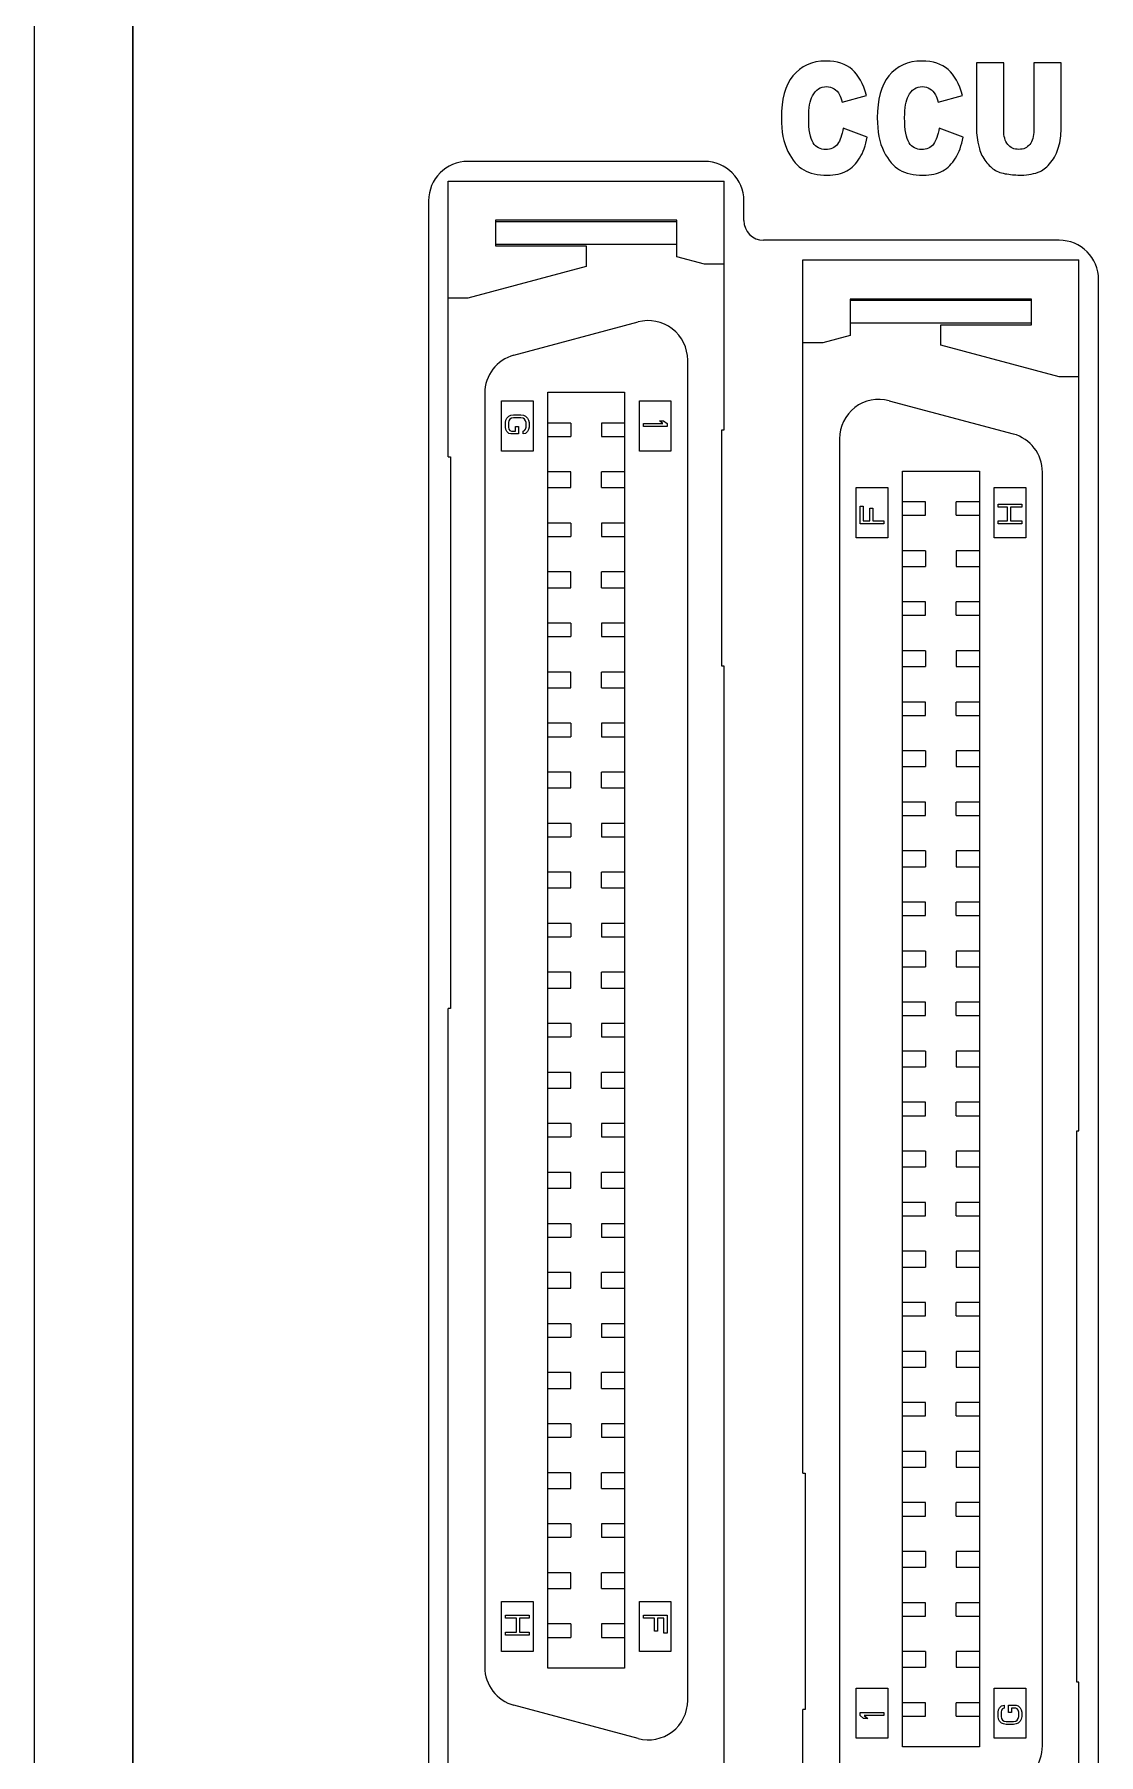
# Model space of a CAD drawing. Header units: inches. Extents: x 1 to 535, y 7 to 137.
# Drawn here: x 0.7 to 27.7, y 30.39 to 74.05 of the extents above; entities that cross this region are included whole.
import ezdxf

# ---------------------------------------------------------------- set-up
doc = ezdxf.new("R2010")
doc.units = ezdxf.units.IN
doc.header["$LTSCALE"] = 1.21
doc.header["$MEASUREMENT"] = 0
for name, color, linetype in [('BSE72G_4_002DXF_CONTINUOUS_LINE', 7, 'CONTINUOUS'), ('BSEJ712_4_00DXF_CONTINUOUS_LINE', 7, 'CONTINUOUS'), ('TE_1734101_5DXF_CONTINUOUS_LINE', 7, 'CONTINUOUS')]:
    doc.layers.add(name, color=color, linetype=linetype)

msp = doc.modelspace()

# ---------------------------------------------------------------- linework, layer by layer
at = {"layer": 'BSE72G_4_002DXF_CONTINUOUS_LINE', "color": 4, "linetype": 'Continuous'}
for p, q in [((24.605, 73.324), (24.605, 71.655)), ((25.295, 73.324), (24.605, 73.324)), ((25.295, 71.614), (25.295, 73.324)), ((26.061, 73.324), (26.061, 71.614)), ((26.751, 73.324), (26.061, 73.324)), ((26.751, 71.655), (26.751, 73.324)), ((21.2, 72.331), (21.812, 72.501)), ((23.634, 72.331), (24.246, 72.501)), ((21.833, 71.441), (21.226, 71.67)), ((24.267, 71.441), (23.66, 71.67))]:
    msp.add_line(p, q, dxfattribs=at)
at = {"layer": 'BSE72G_4_002DXF_CONTINUOUS_LINE', "color": 7, "linetype": 'Continuous'}
for p, q in [((17.703, 70.824), (11.703, 70.824)), ((10.703, 69.824), (10.703, 27.724)), ((18.703, 69.324), (18.703, 69.824)), ((26.703, 68.824), (19.203, 68.824)), ((27.703, 25.724), (27.703, 67.824))]:
    msp.add_line(p, q, dxfattribs=at)
for centre, radius, start, end in [((11.703, 69.824), 1, 90, 180), ((17.703, 69.824), 1, 0, 90), ((19.203, 69.324), 0.5, 180, 270), ((26.703, 67.824), 1, 0, 90)]:
    msp.add_arc(centre, radius, start, end, dxfattribs=at)
at = {"layer": 'BSE72G_4_002DXF_CONTINUOUS_LINE', "color": 4, "linetype": 'Continuous'}
for points in [[(20.786, 73.372), (20.426, 73.372), (20.146, 73.246), (19.949, 72.997)], [(21.451, 73.157), (21.289, 73.299), (21.067, 73.372), (20.786, 73.372)], [(23.22, 73.372), (22.86, 73.372), (22.58, 73.246), (22.383, 72.997)], [(23.885, 73.157), (23.723, 73.299), (23.501, 73.372), (23.22, 73.372)], [(19.949, 72.997), (19.752, 72.749), (19.654, 72.394), (19.654, 71.93)], [(21.812, 72.501), (21.732, 72.795), (21.613, 73.014), (21.451, 73.157)], [(22.383, 72.997), (22.186, 72.749), (22.088, 72.394), (22.088, 71.93)], [(24.246, 72.501), (24.166, 72.795), (24.047, 73.014), (23.885, 73.157)], [(20.348, 71.935), (20.348, 72.186), (20.378, 72.369), (20.442, 72.488)], [(20.442, 72.488), (20.525, 72.644), (20.646, 72.724), (20.803, 72.724)], [(20.803, 72.724), (20.872, 72.724), (20.934, 72.705), (20.991, 72.67)], [(20.991, 72.67), (21.046, 72.634), (21.093, 72.583), (21.132, 72.517)], [(21.132, 72.517), (21.156, 72.478), (21.179, 72.415), (21.2, 72.331)], [(22.782, 71.935), (22.782, 72.186), (22.812, 72.369), (22.876, 72.488)], [(22.876, 72.488), (22.959, 72.644), (23.08, 72.724), (23.237, 72.724)], [(23.237, 72.724), (23.306, 72.724), (23.369, 72.705), (23.425, 72.67)], [(23.425, 72.67), (23.48, 72.634), (23.527, 72.583), (23.566, 72.517)], [(23.566, 72.517), (23.59, 72.478), (23.613, 72.415), (23.634, 72.331)], [(19.654, 71.93), (19.654, 71.582), (19.709, 71.297), (19.822, 71.074)], [(20.46, 71.297), (20.384, 71.412), (20.348, 71.626), (20.348, 71.935)], [(21.226, 71.67), (21.196, 71.492), (21.145, 71.357), (21.078, 71.265)], [(22.088, 71.93), (22.088, 71.582), (22.143, 71.297), (22.256, 71.074)], [(22.894, 71.297), (22.818, 71.412), (22.782, 71.626), (22.782, 71.935)], [(23.66, 71.67), (23.63, 71.492), (23.579, 71.357), (23.513, 71.265)], [(24.605, 71.655), (24.605, 71.517), (24.626, 71.36), (24.669, 71.181)], [(25.396, 71.257), (25.329, 71.343), (25.295, 71.462), (25.295, 71.614)], [(26.061, 71.614), (26.061, 71.46), (26.026, 71.339), (25.958, 71.255)], [(26.689, 71.187), (26.73, 71.334), (26.751, 71.488), (26.751, 71.655)], [(20.779, 71.126), (20.641, 71.126), (20.536, 71.183), (20.46, 71.297)], [(21.078, 71.265), (21.011, 71.171), (20.91, 71.126), (20.779, 71.126)], [(21.64, 70.908), (21.727, 71.049), (21.792, 71.227), (21.833, 71.441)], [(23.213, 71.126), (23.075, 71.126), (22.97, 71.183), (22.894, 71.297)], [(23.513, 71.265), (23.445, 71.171), (23.344, 71.126), (23.213, 71.126)], [(24.074, 70.908), (24.162, 71.049), (24.226, 71.227), (24.267, 71.441)], [(24.669, 71.181), (24.695, 71.07), (24.744, 70.963), (24.816, 70.859)], [(25.679, 71.129), (25.558, 71.129), (25.463, 71.171), (25.396, 71.257)], [(25.958, 71.255), (25.891, 71.171), (25.798, 71.129), (25.679, 71.129)], [(26.495, 70.801), (26.583, 70.912), (26.648, 71.04), (26.689, 71.187)], [(19.822, 71.074), (19.934, 70.852), (20.067, 70.696), (20.221, 70.609)], [(21.313, 70.585), (21.443, 70.658), (21.552, 70.765), (21.64, 70.908)], [(22.256, 71.074), (22.368, 70.852), (22.501, 70.696), (22.655, 70.609)], [(23.747, 70.585), (23.877, 70.658), (23.986, 70.765), (24.074, 70.908)], [(24.816, 70.859), (24.887, 70.755), (24.967, 70.675), (25.054, 70.617)], [(26.218, 70.57), (26.314, 70.614), (26.406, 70.69), (26.495, 70.801)], [(20.221, 70.609), (20.375, 70.522), (20.574, 70.476), (20.818, 70.476)], [(20.818, 70.476), (21.018, 70.476), (21.184, 70.512), (21.313, 70.585)], [(22.655, 70.609), (22.809, 70.522), (23.008, 70.476), (23.252, 70.476)], [(23.252, 70.476), (23.453, 70.476), (23.618, 70.512), (23.747, 70.585)], [(25.054, 70.617), (25.139, 70.56), (25.248, 70.524), (25.376, 70.505)], [(25.376, 70.505), (25.505, 70.486), (25.624, 70.476), (25.734, 70.476)], [(25.734, 70.476), (25.922, 70.476), (26.084, 70.509), (26.218, 70.57)]]:
    msp.add_open_spline(points, degree=3, dxfattribs=at)
at = {"layer": 'BSEJ712_4_00DXF_CONTINUOUS_LINE', "color": 7, "linetype": 'Continuous'}
for p, q in [((0.703, 6.774), (0.703, 136.774)), ((3.203, 136.774), (3.203, 6.774)), ((3.203, 6.774), (3.203, 136.774))]:
    msp.add_line(p, q, dxfattribs=at)
at = {"layer": 'TE_1734101_5DXF_CONTINUOUS_LINE', "color": 7, "linetype": 'Continuous'}
for p, q in [((11.203, 63.324), (11.203, 70.324)), ((11.203, 70.324), (18.203, 70.324)), ((18.203, 64.014), (18.203, 70.324)), ((12.403, 69.329), (12.403, 68.679)), ((17.003, 69.329), (12.403, 69.329)), ((17.003, 69.29), (12.403, 69.29)), ((17.003, 68.404), (17.003, 69.329)), ((17.003, 68.718), (12.403, 68.718)), ((12.403, 68.679), (14.703, 68.679)), ((14.703, 68.679), (14.703, 68.157)), ((14.703, 68.157), (11.703, 67.353)), ((17.703, 68.216), (17.003, 68.404)), ((18.203, 68.216), (17.703, 68.216)), ((20.203, 37.534), (20.203, 68.324)), ((20.203, 68.324), (27.203, 68.324)), ((27.203, 46.224), (27.203, 68.324)), ((11.703, 67.353), (11.203, 67.353)), ((21.403, 67.329), (21.403, 66.404)), ((26.003, 67.329), (21.403, 67.329)), ((26.003, 67.29), (21.403, 67.29)), ((26.003, 66.679), (26.003, 67.329)), ((12.869, 65.906), (16.019, 66.75)), ((21.403, 66.404), (20.703, 66.216)), ((26.003, 66.718), (21.403, 66.718)), ((23.703, 66.157), (23.703, 66.679)), ((23.703, 66.679), (26.003, 66.679)), ((20.703, 66.216), (20.203, 66.216)), ((26.703, 65.353), (23.703, 66.157)), ((17.278, 31.764), (17.278, 65.784)), ((27.203, 65.353), (26.703, 65.353)), ((12.128, 64.94), (12.128, 32.608)), ((12.553, 63.474), (12.553, 64.744)), ((12.553, 64.744), (13.353, 64.744)), ((13.353, 64.744), (13.353, 63.474)), ((13.728, 32.584), (13.728, 64.964)), ((13.728, 64.964), (15.678, 64.964)), ((15.678, 64.964), (15.678, 32.584)), ((16.053, 63.474), (16.053, 64.744)), ((16.053, 64.744), (16.853, 64.744)), ((16.853, 64.744), (16.853, 63.474)), ((22.387, 64.75), (25.537, 63.906)), ((12.653, 64.194), (12.665, 64.256)), ((12.653, 64.081), (12.653, 64.194)), ((12.665, 64.256), (12.691, 64.306)), ((12.691, 64.306), (12.742, 64.356)), ((12.742, 64.244), (12.729, 64.194)), ((12.729, 64.194), (12.729, 64.081)), ((12.742, 64.356), (12.793, 64.381)), ((12.768, 64.281), (12.742, 64.244)), ((12.806, 64.306), (12.768, 64.281)), ((12.793, 64.381), (12.857, 64.394)), ((12.857, 64.319), (12.806, 64.306)), ((12.857, 64.394), (13.048, 64.394)), ((13.048, 64.319), (12.857, 64.319)), ((13.048, 64.394), (13.112, 64.381)), ((13.1, 64.306), (13.048, 64.319)), ((13.138, 64.281), (13.1, 64.306)), ((13.112, 64.381), (13.163, 64.356)), ((13.163, 64.244), (13.138, 64.281)), ((13.163, 64.356), (13.214, 64.306)), ((13.176, 64.194), (13.163, 64.244)), ((13.176, 64.081), (13.176, 64.194)), ((13.214, 64.306), (13.24, 64.256)), ((13.24, 64.256), (13.253, 64.194)), ((13.253, 64.194), (13.253, 64.081)), ((14.313, 64.184), (13.728, 64.184)), ((14.313, 64.184), (14.313, 63.844)), ((15.093, 64.184), (15.093, 63.844)), ((15.678, 64.184), (15.093, 64.184)), ((16.651, 64.169), (16.561, 64.244)), ((16.561, 64.244), (16.663, 64.244)), ((16.663, 64.244), (16.753, 64.169)), ((12.665, 64.019), (12.653, 64.081)), ((12.691, 63.969), (12.665, 64.019)), ((12.742, 63.919), (12.691, 63.969)), ((12.729, 64.081), (12.742, 64.031)), ((12.742, 64.031), (12.768, 63.994)), ((12.793, 63.906), (12.742, 63.919)), ((12.768, 63.994), (12.806, 63.981)), ((12.985, 63.906), (12.793, 63.906)), ((12.806, 63.981), (12.908, 63.981)), ((12.908, 63.981), (12.908, 64.094)), ((12.908, 64.094), (12.985, 64.094)), ((12.985, 64.094), (12.985, 63.906)), ((13.1, 63.981), (13.138, 63.994)), ((13.1, 63.906), (13.1, 63.981)), ((13.163, 63.919), (13.1, 63.906)), ((13.138, 63.994), (13.163, 64.031)), ((13.163, 64.031), (13.176, 64.081)), ((13.214, 63.969), (13.163, 63.919)), ((13.24, 64.019), (13.214, 63.969)), ((13.253, 64.081), (13.24, 64.019)), ((13.728, 63.844), (14.313, 63.844)), ((15.093, 63.844), (15.678, 63.844)), ((16.153, 64.094), (16.153, 64.169)), ((16.153, 64.169), (16.651, 64.169)), ((16.753, 64.094), (16.153, 64.094)), ((16.753, 64.169), (16.753, 64.094)), ((18.148, 58.014), (18.148, 64.014)), ((18.148, 64.014), (18.203, 64.014)), ((21.128, 63.784), (21.128, 29.764)), ((11.203, 63.324), (11.258, 63.324)), ((11.258, 63.324), (11.258, 49.324)), ((13.353, 63.474), (12.553, 63.474)), ((16.853, 63.474), (16.053, 63.474)), ((14.313, 62.944), (13.728, 62.944)), ((14.313, 62.544), (14.313, 62.944)), ((15.093, 62.544), (15.093, 62.944)), ((15.678, 62.944), (15.093, 62.944)), ((22.728, 30.584), (22.728, 62.964)), ((22.728, 62.964), (24.678, 62.964)), ((24.678, 62.964), (24.678, 30.584)), ((26.278, 30.608), (26.278, 62.94)), ((13.728, 62.544), (14.313, 62.544)), ((15.093, 62.544), (15.678, 62.544)), ((21.553, 61.274), (21.553, 62.544)), ((21.553, 62.544), (22.353, 62.544)), ((22.353, 62.544), (22.353, 61.274)), ((25.053, 61.274), (25.053, 62.544)), ((25.053, 62.544), (25.853, 62.544)), ((25.853, 62.544), (25.853, 61.274)), ((21.653, 61.624), (21.653, 62.074)), ((21.653, 62.074), (21.729, 62.074)), ((21.729, 62.074), (21.729, 61.699)), ((21.895, 61.699), (21.895, 62.024)), ((21.895, 62.024), (21.972, 62.024)), ((21.972, 62.024), (21.972, 61.699)), ((23.313, 62.184), (22.728, 62.184)), ((23.313, 61.844), (23.313, 62.184)), ((24.093, 61.844), (24.093, 62.184)), ((24.678, 62.184), (24.093, 62.184)), ((25.153, 62.049), (25.153, 62.124)), ((25.153, 62.124), (25.753, 62.124)), ((25.395, 62.049), (25.153, 62.049)), ((25.395, 61.699), (25.395, 62.049)), ((25.472, 62.049), (25.472, 61.699)), ((25.753, 62.049), (25.472, 62.049)), ((25.753, 62.124), (25.753, 62.049)), ((14.313, 61.644), (13.728, 61.644)), ((14.313, 61.644), (14.313, 61.304)), ((15.093, 61.644), (15.093, 61.304)), ((15.678, 61.644), (15.093, 61.644)), ((22.253, 61.624), (21.653, 61.624)), ((21.729, 61.699), (21.895, 61.699)), ((21.972, 61.699), (22.253, 61.699)), ((22.253, 61.699), (22.253, 61.624)), ((22.728, 61.844), (23.313, 61.844)), ((24.093, 61.844), (24.678, 61.844)), ((25.153, 61.624), (25.153, 61.699)), ((25.153, 61.699), (25.395, 61.699)), ((25.753, 61.624), (25.153, 61.624)), ((25.472, 61.699), (25.753, 61.699)), ((25.753, 61.699), (25.753, 61.624)), ((13.728, 61.304), (14.313, 61.304)), ((15.093, 61.304), (15.678, 61.304)), ((22.353, 61.274), (21.553, 61.274)), ((25.853, 61.274), (25.053, 61.274)), ((23.313, 60.944), (22.728, 60.944)), ((23.313, 60.944), (23.313, 60.544)), ((24.093, 60.944), (24.093, 60.544)), ((24.678, 60.944), (24.093, 60.944)), ((14.313, 60.404), (13.728, 60.404)), ((14.313, 60.004), (14.313, 60.404)), ((15.093, 60.004), (15.093, 60.404)), ((15.678, 60.404), (15.093, 60.404)), ((22.728, 60.544), (23.313, 60.544)), ((24.093, 60.544), (24.678, 60.544)), ((13.728, 60.004), (14.313, 60.004)), ((15.093, 60.004), (15.678, 60.004)), ((23.313, 59.644), (22.728, 59.644)), ((23.313, 59.304), (23.313, 59.644)), ((24.093, 59.304), (24.093, 59.644)), ((24.678, 59.644), (24.093, 59.644)), ((14.313, 59.104), (13.728, 59.104)), ((14.313, 59.104), (14.313, 58.764)), ((15.093, 59.104), (15.093, 58.764)), ((15.678, 59.104), (15.093, 59.104)), ((22.728, 59.304), (23.313, 59.304)), ((24.093, 59.304), (24.678, 59.304)), ((13.728, 58.764), (14.313, 58.764)), ((15.093, 58.764), (15.678, 58.764)), ((23.313, 58.404), (22.728, 58.404)), ((23.313, 58.404), (23.313, 58.004)), ((24.093, 58.404), (24.093, 58.004)), ((24.678, 58.404), (24.093, 58.404)), ((14.313, 57.864), (13.728, 57.864)), ((14.313, 57.464), (14.313, 57.864)), ((15.093, 57.464), (15.093, 57.864)), ((15.678, 57.864), (15.093, 57.864)), ((18.203, 58.014), (18.148, 58.014)), ((18.203, 27.224), (18.203, 58.014)), ((22.728, 58.004), (23.313, 58.004)), ((24.093, 58.004), (24.678, 58.004)), ((13.728, 57.464), (14.313, 57.464)), ((15.093, 57.464), (15.678, 57.464)), ((23.313, 57.104), (22.728, 57.104)), ((22.728, 56.764), (23.313, 56.764)), ((23.313, 56.764), (23.313, 57.104)), ((24.093, 56.764), (24.093, 57.104)), ((24.678, 57.104), (24.093, 57.104)), ((24.093, 56.764), (24.678, 56.764)), ((14.313, 56.564), (13.728, 56.564)), ((14.313, 56.564), (14.313, 56.224)), ((15.093, 56.564), (15.093, 56.224)), ((15.678, 56.564), (15.093, 56.564)), ((13.728, 56.224), (14.313, 56.224)), ((15.093, 56.224), (15.678, 56.224)), ((23.313, 55.864), (22.728, 55.864)), ((22.728, 55.464), (23.313, 55.464)), ((23.313, 55.864), (23.313, 55.464)), ((24.093, 55.864), (24.093, 55.464)), ((24.678, 55.864), (24.093, 55.864)), ((24.093, 55.464), (24.678, 55.464)), ((14.313, 55.324), (13.728, 55.324)), ((14.313, 54.924), (14.313, 55.324)), ((15.093, 54.924), (15.093, 55.324)), ((15.678, 55.324), (15.093, 55.324)), ((13.728, 54.924), (14.313, 54.924)), ((15.093, 54.924), (15.678, 54.924)), ((23.313, 54.564), (22.728, 54.564)), ((22.728, 54.224), (23.313, 54.224)), ((23.313, 54.224), (23.313, 54.564)), ((24.093, 54.224), (24.093, 54.564)), ((24.678, 54.564), (24.093, 54.564)), ((24.093, 54.224), (24.678, 54.224)), ((14.313, 54.024), (13.728, 54.024)), ((14.313, 54.024), (14.313, 53.684)), ((15.093, 54.024), (15.093, 53.684)), ((15.678, 54.024), (15.093, 54.024)), ((13.728, 53.684), (14.313, 53.684)), ((15.093, 53.684), (15.678, 53.684)), ((23.313, 53.324), (22.728, 53.324)), ((23.313, 53.324), (23.313, 52.924)), ((24.093, 53.324), (24.093, 52.924)), ((24.678, 53.324), (24.093, 53.324)), ((22.728, 52.924), (23.313, 52.924)), ((24.093, 52.924), (24.678, 52.924)), ((14.313, 52.784), (13.728, 52.784)), ((14.313, 52.384), (14.313, 52.784)), ((15.093, 52.384), (15.093, 52.784)), ((15.678, 52.784), (15.093, 52.784)), ((13.728, 52.384), (14.313, 52.384)), ((15.093, 52.384), (15.678, 52.384)), ((23.313, 52.024), (22.728, 52.024)), ((23.313, 51.684), (23.313, 52.024)), ((24.093, 51.684), (24.093, 52.024)), ((24.678, 52.024), (24.093, 52.024)), ((22.728, 51.684), (23.313, 51.684)), ((24.093, 51.684), (24.678, 51.684)), ((14.313, 51.484), (13.728, 51.484)), ((13.728, 51.144), (14.313, 51.144)), ((14.313, 51.484), (14.313, 51.144)), ((15.093, 51.484), (15.093, 51.144)), ((15.678, 51.484), (15.093, 51.484)), ((15.093, 51.144), (15.678, 51.144)), ((23.313, 50.784), (22.728, 50.784)), ((23.313, 50.784), (23.313, 50.384)), ((24.093, 50.784), (24.093, 50.384)), ((24.678, 50.784), (24.093, 50.784)), ((14.313, 50.244), (13.728, 50.244)), ((14.313, 49.844), (14.313, 50.244)), ((15.093, 49.844), (15.093, 50.244)), ((15.678, 50.244), (15.093, 50.244)), ((22.728, 50.384), (23.313, 50.384)), ((24.093, 50.384), (24.678, 50.384)), ((13.728, 49.844), (14.313, 49.844)), ((15.093, 49.844), (15.678, 49.844)), ((23.313, 49.484), (22.728, 49.484)), ((23.313, 49.144), (23.313, 49.484)), ((24.093, 49.144), (24.093, 49.484)), ((24.678, 49.484), (24.093, 49.484)), ((11.203, 27.224), (11.203, 49.324)), ((11.258, 49.324), (11.203, 49.324)), ((14.313, 48.944), (13.728, 48.944)), ((14.313, 48.944), (14.313, 48.604)), ((15.093, 48.944), (15.093, 48.604)), ((15.678, 48.944), (15.093, 48.944)), ((22.728, 49.144), (23.313, 49.144)), ((24.093, 49.144), (24.678, 49.144)), ((13.728, 48.604), (14.313, 48.604)), ((15.093, 48.604), (15.678, 48.604)), ((23.313, 48.244), (22.728, 48.244)), ((23.313, 48.244), (23.313, 47.844)), ((24.093, 48.244), (24.093, 47.844)), ((24.678, 48.244), (24.093, 48.244)), ((14.313, 47.704), (13.728, 47.704)), ((14.313, 47.304), (14.313, 47.704)), ((15.093, 47.304), (15.093, 47.704)), ((15.678, 47.704), (15.093, 47.704)), ((22.728, 47.844), (23.313, 47.844)), ((24.093, 47.844), (24.678, 47.844)), ((13.728, 47.304), (14.313, 47.304)), ((15.093, 47.304), (15.678, 47.304)), ((23.313, 46.944), (22.728, 46.944)), ((23.313, 46.604), (23.313, 46.944)), ((24.093, 46.604), (24.093, 46.944)), ((24.678, 46.944), (24.093, 46.944)), ((14.313, 46.404), (13.728, 46.404)), ((14.313, 46.404), (14.313, 46.064)), ((15.093, 46.404), (15.093, 46.064)), ((15.678, 46.404), (15.093, 46.404)), ((22.728, 46.604), (23.313, 46.604)), ((24.093, 46.604), (24.678, 46.604)), ((13.728, 46.064), (14.313, 46.064)), ((15.093, 46.064), (15.678, 46.064)), ((27.148, 32.224), (27.148, 46.224)), ((27.148, 46.224), (27.203, 46.224)), ((23.313, 45.704), (22.728, 45.704)), ((23.313, 45.704), (23.313, 45.304)), ((24.093, 45.704), (24.093, 45.304)), ((24.678, 45.704), (24.093, 45.704)), ((14.313, 45.164), (13.728, 45.164)), ((14.313, 44.764), (14.313, 45.164)), ((15.093, 44.764), (15.093, 45.164)), ((15.678, 45.164), (15.093, 45.164)), ((22.728, 45.304), (23.313, 45.304)), ((24.093, 45.304), (24.678, 45.304)), ((13.728, 44.764), (14.313, 44.764)), ((15.093, 44.764), (15.678, 44.764)), ((23.313, 44.404), (22.728, 44.404)), ((23.313, 44.064), (23.313, 44.404)), ((24.093, 44.064), (24.093, 44.404)), ((24.678, 44.404), (24.093, 44.404)), ((14.313, 43.864), (13.728, 43.864)), ((14.313, 43.864), (14.313, 43.524)), ((15.093, 43.864), (15.093, 43.524)), ((15.678, 43.864), (15.093, 43.864)), ((22.728, 44.064), (23.313, 44.064)), ((24.093, 44.064), (24.678, 44.064)), ((13.728, 43.524), (14.313, 43.524)), ((15.093, 43.524), (15.678, 43.524)), ((23.313, 43.164), (22.728, 43.164)), ((23.313, 43.164), (23.313, 42.764)), ((24.093, 43.164), (24.093, 42.764)), ((24.678, 43.164), (24.093, 43.164)), ((14.313, 42.624), (13.728, 42.624)), ((14.313, 42.224), (14.313, 42.624)), ((15.093, 42.224), (15.093, 42.624)), ((15.678, 42.624), (15.093, 42.624)), ((22.728, 42.764), (23.313, 42.764)), ((24.093, 42.764), (24.678, 42.764)), ((13.728, 42.224), (14.313, 42.224)), ((15.093, 42.224), (15.678, 42.224)), ((23.313, 41.864), (22.728, 41.864)), ((22.728, 41.524), (23.313, 41.524)), ((23.313, 41.524), (23.313, 41.864)), ((24.093, 41.524), (24.093, 41.864)), ((24.678, 41.864), (24.093, 41.864)), ((24.093, 41.524), (24.678, 41.524)), ((14.313, 41.324), (13.728, 41.324)), ((14.313, 41.324), (14.313, 40.984)), ((15.093, 41.324), (15.093, 40.984)), ((15.678, 41.324), (15.093, 41.324)), ((13.728, 40.984), (14.313, 40.984)), ((15.093, 40.984), (15.678, 40.984)), ((23.313, 40.624), (22.728, 40.624)), ((23.313, 40.624), (23.313, 40.224)), ((24.093, 40.624), (24.093, 40.224)), ((24.678, 40.624), (24.093, 40.624)), ((22.728, 40.224), (23.313, 40.224)), ((24.093, 40.224), (24.678, 40.224)), ((14.313, 40.084), (13.728, 40.084)), ((14.313, 39.684), (14.313, 40.084)), ((15.093, 39.684), (15.093, 40.084)), ((15.678, 40.084), (15.093, 40.084)), ((13.728, 39.684), (14.313, 39.684)), ((15.093, 39.684), (15.678, 39.684)), ((23.313, 39.324), (22.728, 39.324)), ((23.313, 38.984), (23.313, 39.324)), ((24.093, 38.984), (24.093, 39.324)), ((24.678, 39.324), (24.093, 39.324)), ((22.728, 38.984), (23.313, 38.984)), ((24.093, 38.984), (24.678, 38.984)), ((14.313, 38.784), (13.728, 38.784)), ((13.728, 38.444), (14.313, 38.444)), ((14.313, 38.784), (14.313, 38.444)), ((15.093, 38.784), (15.093, 38.444)), ((15.678, 38.784), (15.093, 38.784)), ((15.093, 38.444), (15.678, 38.444)), ((23.313, 38.084), (22.728, 38.084)), ((23.313, 38.084), (23.313, 37.684)), ((24.093, 38.084), (24.093, 37.684)), ((24.678, 38.084), (24.093, 38.084)), ((22.728, 37.684), (23.313, 37.684)), ((24.093, 37.684), (24.678, 37.684)), ((14.313, 37.544), (13.728, 37.544)), ((13.728, 37.144), (14.313, 37.144)), ((14.313, 37.144), (14.313, 37.544)), ((15.093, 37.144), (15.093, 37.544)), ((15.678, 37.544), (15.093, 37.544)), ((15.093, 37.144), (15.678, 37.144)), ((20.203, 37.534), (20.258, 37.534)), ((20.258, 37.534), (20.258, 31.534)), ((23.313, 36.784), (22.728, 36.784)), ((23.313, 36.444), (23.313, 36.784)), ((24.093, 36.444), (24.093, 36.784)), ((24.678, 36.784), (24.093, 36.784)), ((14.313, 36.244), (13.728, 36.244)), ((14.313, 36.244), (14.313, 35.904)), ((15.093, 36.244), (15.093, 35.904)), ((15.678, 36.244), (15.093, 36.244)), ((22.728, 36.444), (23.313, 36.444)), ((24.093, 36.444), (24.678, 36.444)), ((13.728, 35.904), (14.313, 35.904)), ((15.093, 35.904), (15.678, 35.904)), ((23.313, 35.544), (22.728, 35.544)), ((23.313, 35.544), (23.313, 35.144)), ((24.093, 35.544), (24.093, 35.144)), ((24.678, 35.544), (24.093, 35.544)), ((14.313, 35.004), (13.728, 35.004)), ((14.313, 34.604), (14.313, 35.004)), ((15.093, 34.604), (15.093, 35.004)), ((15.678, 35.004), (15.093, 35.004)), ((22.728, 35.144), (23.313, 35.144)), ((24.093, 35.144), (24.678, 35.144)), ((13.728, 34.604), (14.313, 34.604)), ((15.093, 34.604), (15.678, 34.604)), ((12.553, 33.004), (12.553, 34.274)), ((12.553, 34.274), (13.353, 34.274)), ((13.353, 34.274), (13.353, 33.004)), ((16.053, 33.004), (16.053, 34.274)), ((16.053, 34.274), (16.853, 34.274)), ((16.853, 34.274), (16.853, 33.004)), ((23.313, 34.244), (22.728, 34.244)), ((23.313, 33.904), (23.313, 34.244)), ((24.093, 33.904), (24.093, 34.244)), ((24.678, 34.244), (24.093, 34.244)), ((12.653, 33.849), (12.653, 33.924)), ((12.653, 33.924), (13.253, 33.924)), ((12.934, 33.849), (12.653, 33.849)), ((12.934, 33.499), (12.934, 33.849)), ((13.01, 33.849), (13.01, 33.499)), ((13.253, 33.849), (13.01, 33.849)), ((13.253, 33.924), (13.253, 33.849)), ((14.313, 33.704), (13.728, 33.704)), ((14.313, 33.704), (14.313, 33.364)), ((15.093, 33.704), (15.093, 33.364)), ((15.678, 33.704), (15.093, 33.704)), ((16.153, 33.849), (16.153, 33.924)), ((16.153, 33.924), (16.753, 33.924)), ((16.434, 33.849), (16.153, 33.849)), ((16.434, 33.524), (16.434, 33.849)), ((16.51, 33.849), (16.51, 33.524)), ((16.676, 33.849), (16.51, 33.849)), ((16.676, 33.474), (16.676, 33.849)), ((16.753, 33.924), (16.753, 33.474)), ((22.728, 33.904), (23.313, 33.904)), ((24.093, 33.904), (24.678, 33.904)), ((12.653, 33.424), (12.653, 33.499)), ((12.653, 33.499), (12.934, 33.499)), ((13.253, 33.424), (12.653, 33.424)), ((13.01, 33.499), (13.253, 33.499)), ((13.253, 33.499), (13.253, 33.424)), ((13.728, 33.364), (14.313, 33.364)), ((15.093, 33.364), (15.678, 33.364)), ((16.51, 33.524), (16.434, 33.524)), ((16.753, 33.474), (16.676, 33.474)), ((13.353, 33.004), (12.553, 33.004)), ((16.853, 33.004), (16.053, 33.004)), ((23.313, 33.004), (22.728, 33.004)), ((23.313, 33.004), (23.313, 32.604)), ((24.093, 33.004), (24.093, 32.604)), ((24.678, 33.004), (24.093, 33.004)), ((15.678, 32.584), (13.728, 32.584)), ((22.728, 32.604), (23.313, 32.604)), ((24.093, 32.604), (24.678, 32.604)), ((21.553, 30.804), (21.553, 32.074)), ((21.553, 32.074), (22.353, 32.074)), ((22.353, 32.074), (22.353, 30.804)), ((25.053, 30.804), (25.053, 32.074)), ((25.053, 32.074), (25.853, 32.074)), ((25.853, 32.074), (25.853, 30.804)), ((27.203, 32.224), (27.148, 32.224)), ((27.203, 25.224), (27.203, 32.224)), ((16.019, 30.798), (12.869, 31.642)), ((20.203, 25.224), (20.203, 31.534)), ((20.258, 31.534), (20.203, 31.534)), ((21.653, 31.379), (21.653, 31.454)), ((21.653, 31.454), (22.253, 31.454)), ((22.253, 31.454), (22.253, 31.379)), ((23.313, 31.704), (22.728, 31.704)), ((23.313, 31.364), (23.313, 31.704)), ((24.093, 31.364), (24.093, 31.704)), ((24.678, 31.704), (24.093, 31.704)), ((25.153, 31.466), (25.165, 31.529)), ((25.153, 31.354), (25.153, 31.466)), ((25.165, 31.529), (25.191, 31.579)), ((25.191, 31.579), (25.242, 31.629)), ((25.242, 31.516), (25.229, 31.466)), ((25.229, 31.466), (25.229, 31.354)), ((25.242, 31.629), (25.306, 31.641)), ((25.268, 31.554), (25.242, 31.516)), ((25.306, 31.566), (25.268, 31.554)), ((25.306, 31.641), (25.306, 31.566)), ((25.421, 31.454), (25.421, 31.641)), ((25.421, 31.641), (25.612, 31.641)), ((25.497, 31.454), (25.421, 31.454)), ((25.497, 31.566), (25.497, 31.454)), ((25.6, 31.566), (25.497, 31.566)), ((25.638, 31.554), (25.6, 31.566)), ((25.612, 31.641), (25.663, 31.629)), ((25.663, 31.516), (25.638, 31.554)), ((25.663, 31.629), (25.714, 31.579)), ((25.676, 31.466), (25.663, 31.516)), ((25.676, 31.354), (25.676, 31.466)), ((25.714, 31.579), (25.74, 31.529)), ((25.74, 31.529), (25.753, 31.466)), ((25.753, 31.466), (25.753, 31.354)), ((21.742, 31.304), (21.653, 31.379)), ((21.844, 31.304), (21.742, 31.304)), ((21.755, 31.379), (21.844, 31.304)), ((22.253, 31.379), (21.755, 31.379)), ((22.728, 31.364), (23.313, 31.364)), ((24.093, 31.364), (24.678, 31.364)), ((25.165, 31.291), (25.153, 31.354)), ((25.191, 31.241), (25.165, 31.291)), ((25.242, 31.191), (25.191, 31.241)), ((25.229, 31.354), (25.242, 31.304)), ((25.242, 31.304), (25.268, 31.266)), ((25.293, 31.166), (25.242, 31.191)), ((25.268, 31.266), (25.306, 31.241)), ((25.357, 31.154), (25.293, 31.166)), ((25.306, 31.241), (25.357, 31.229)), ((25.357, 31.229), (25.548, 31.229)), ((25.548, 31.154), (25.357, 31.154)), ((25.548, 31.229), (25.6, 31.241)), ((25.612, 31.166), (25.548, 31.154)), ((25.6, 31.241), (25.638, 31.266)), ((25.663, 31.191), (25.612, 31.166)), ((25.638, 31.266), (25.663, 31.304)), ((25.663, 31.304), (25.676, 31.354)), ((25.714, 31.241), (25.663, 31.191)), ((25.74, 31.291), (25.714, 31.241)), ((25.753, 31.354), (25.74, 31.291)), ((22.353, 30.804), (21.553, 30.804)), ((24.678, 30.584), (22.728, 30.584)), ((25.853, 30.804), (25.053, 30.804))]:
    msp.add_line(p, q, dxfattribs=at)
for centre, start, end in [((16.278, 65.784), 0, 105), ((13.128, 64.94), 105, 180), ((22.128, 63.784), 75, 180), ((25.278, 62.94), 0, 75), ((13.128, 32.608), 180, 255), ((16.278, 31.764), 255, 0), ((25.278, 30.608), 285, 0)]:
    msp.add_arc(centre, 1, start, end, dxfattribs=at)

doc.saveas('drawing.dxf')
